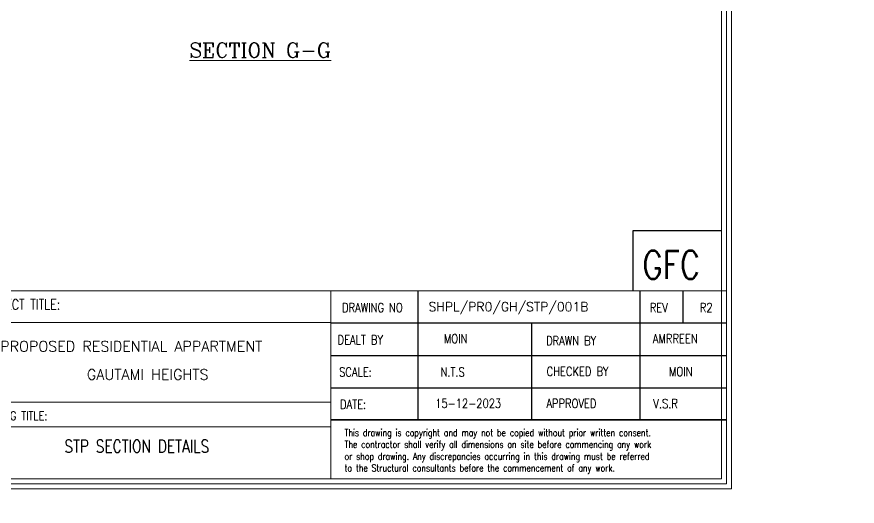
# Model space of a CAD drawing. Header units: millimetres. Extents: x -586673698 to -573385747, y -389867798 to -389752240.
# Drawn here: x -586553789 to -586536644, y -389867216 to -389857228 of the extents above; entities that cross this region are included whole.
import ezdxf

# ---------------------------------------------------------------- set-up
doc = ezdxf.new("R2010")
doc.units = ezdxf.units.MM
doc.header["$LTSCALE"] = 100
doc.layers.add('TBLK FRAME', color=6, linetype='Continuous', lineweight=20)
doc.layers.add('TBLK_LINE', color=141, linetype='Continuous', lineweight=30)
doc.layers.add('TBLK_NOTE', color=4, linetype='Continuous')
doc.layers.add('text', color=7, linetype='Continuous')
doc.styles.add('Cesma', font='romans.shx', dxfattribs={"width": 0.8, "height": 1.5})
doc.styles.add('COM', font='complex.shx')
doc.styles.add('simplex-0.8', font='simplex.shx', dxfattribs={"width": 0.8})
doc.styles.add('STAIR CASE', font='complex.shx', dxfattribs={"width": 0.8, "height": 75, "bigfont": 'GBCBIG.shx'})

msp = doc.modelspace()

# ---------------------------------------------------------------- linework, layer by layer
at = {"elevation": -1271}
msp.add_lwpolyline([(-586541213.2, -389862822.2), (-586541213.2, -389861592.4), (-586539412.2, -389861592.4)], dxfattribs=at)
at = {"layer": 'TBLK FRAME', "lineweight": 20}
msp.add_line((-586577462.9, -389862822.2, -1271), (-586539316.5, -389862822.2, -1271), dxfattribs=at)
msp.add_line((-586577462.9, -389862822.2, -1271), (-586539316.5, -389862822.2, -1271), dxfattribs=at)
at = {"layer": 'TBLK FRAME', "lineweight": 20, "elevation": -1271}
for points in [[(-586584922, -389834537), (-586584922, -389866860.5), (-586539212.1, -389866860.5), (-586539212.1, -389834537)], [(-586584822, -389834637.1), (-586584822, -389866760.4), (-586539312.2, -389866760.4), (-586539312.2, -389834637.1)], [(-586584721.9, -389834737.2), (-586584721.9, -389866660.4), (-586539412.2, -389866660.4), (-586539412.2, -389834737.2)]]:
    msp.add_lwpolyline(points, close=True, dxfattribs=at)
at = {"layer": 'TBLK_LINE', "lineweight": 20}
for p, q in [((-586547385.5, -389862822.2, -1271), (-586547385.5, -389866660.4, -1271)), ((-586577462.9, -389863464.8, -1271), (-586547385.5, -389863464.8, -1271)), ((-586577462.9, -389863464.8, -1271), (-586547385.5, -389863464.8, -1271)), ((-586547385.5, -389865089.3, -1271), (-586554876.3, -389865089.3, -1271)), ((-586554876.3, -389865598.6, -1271), (-586547385.5, -389865598.6, -1271))]:
    msp.add_line(p, q, dxfattribs=at)
at = {"layer": 'TBLK_LINE'}
for p, q in [((-586545606.7, -389862822.2, -1271), (-586545606.7, -389865455.7, -1271)), ((-586541081.5, -389862822.2, -1271), (-586541081.5, -389865455.7, -1271)), ((-586540199.8, -389862822.2, -1271), (-586540199.8, -389863480.6, -1271)), ((-586539316.5, -389863480.6, -1271), (-586547385.5, -389863480.6, -1271)), ((-586543285.9, -389863480.6, -1271), (-586543285.9, -389865455.7, -1271)), ((-586547385.5, -389864139, -1271), (-586539316.5, -389864139, -1271)), ((-586547385.5, -389864797.4, -1271), (-586539316.5, -389864797.4, -1271)), ((-586539316.5, -389865455.7, -1271), (-586547385.5, -389865455.7, -1271)), ((-586539316.5, -389865455.7, -1271), (-586547385.5, -389865455.7, -1271)), ((-586547385.5, -389865455.7, -1271), (-586539316.5, -389865455.7, -1271))]:
    msp.add_line(p, q, dxfattribs=at)

# ---------------------------------------------------------------- texts
at = {"layer": 'TBLK_NOTE', "attachment_point": 1, "style": 'simplex-0.8'}
for s, insert, char_height, width in [('GFC', (-586541025.9, -389862006.7, -1271), 571.62, 8366.127), ('DRAWING NO ', (-586547153.9, -389863069.2, -1271), 185.17, 4114.879), ('{\\Fsimplex8|c0;\\W1;SHPL/PR0/GH/STP/001B}', (-586545389.9, -389863052, -1271), 185.17, 3684.911), ('REV', (-586540876.3, -389863069.2, -1271), 185.17, 4114.879), ('R2', (-586539855, -389863069.2, -1271), 185.17, 4114.879), ('DEALT BY', (-586547245.1, -389863727.6, -1271), 185.17, 4114.879), ('MOIN', (-586545077.2, -389863703, -1271), 185.17, 4023.034), ('DRAWN BY', (-586542991, -389863745.4, -1271), 185.17, 4114.879), ('AMRREEN', (-586540813.5, -389863704, -1271), 185.17, 2343.429), ('SCALE:', (-586547213.1, -389864386, -1271), 185.17, 4114.879), ('N.T.S', (-586545146.7, -389864386, -1271), 185.17, 4114.879), ('CHECKED BY', (-586542979.6, -389864372.7, -1271), 185.17, 4114.879), ('MOIN', (-586540485, -389864374.9, -1271), 185.17, 4023.034), ('15-12-2023', (-586545253.2, -389865024.8, -1271), 185.17, 1137.558), ('APPROVED', (-586542985.3, -389865026, -1271), 185.17, 4114.879), ('DATE:', (-586547194.6, -389865044.3, -1271), 185.17, 4114.879), ('V.S.R', (-586540803.1, -389865029.2, -1271), 185.17, 4114.879)]:
    msp.add_mtext(s, dxfattribs=dict(at, insert=insert, char_height=char_height, width=width))
at = {"layer": 'TBLK_NOTE', "lineweight": 20, "attachment_point": 1, "style": 'simplex-0.8'}
for s, insert, char_height, width in [('PROJECT TITLE:', (-586554598.8, -389862993.4, -1271), 208.085, 4624.112), ('DRAWING TITLE:', (-586554635, -389865280.5, -1271), 180.944, 4020.967)]:
    msp.add_mtext(s, dxfattribs=dict(at, insert=insert, char_height=char_height, width=width))
at = {"layer": 'TBLK_NOTE', "insert": (-586547103.2, -389865644.2, -1271), "char_height": 143.777, "attachment_point": 1, "style": 'Cesma'}
msp.add_mtext('This drawing is copyright and may not be copied without prior written consent.\\PThe contractor shall verify all dimensions on site before commencing any work\\Por shop drawing. Any discrepancies occurring in this drawing must be referred\\Pto the Structural consultants before the commencement of any work.', dxfattribs=at)
at = {"layer": 'text', "lineweight": 9, "style": 'STAIR CASE'}
msp.add_text('%%USECTION G-G', height=300, dxfattribs=at).set_placement((-586550268.5, -389858060, -1276.2))
at = {"layer": 'text', "color": 240, "lineweight": 9, "style": 'COM'}
for s, p in [('PROPOSED RESIDENTIAL APPARTMENT', (-586554127.1, -389864059.2, -1271)), ('GAUTAMI HEIGHTS', (-586552358.7, -389864635.6, -1271))]:
    msp.add_text(s, height=213.668, dxfattribs=at).set_placement(p)
at = {"layer": 'text', "color": 240, "lineweight": 9, "insert": (-586552818.5, -389865863.9, -1271), "char_height": 256.401, "width": 15070.383, "attachment_point": 1, "style": 'COM'}
msp.add_mtext('{\\W0.8;\\C7;STP SECTION DETAILS}', dxfattribs=at)

doc.saveas('drawing.dxf')
